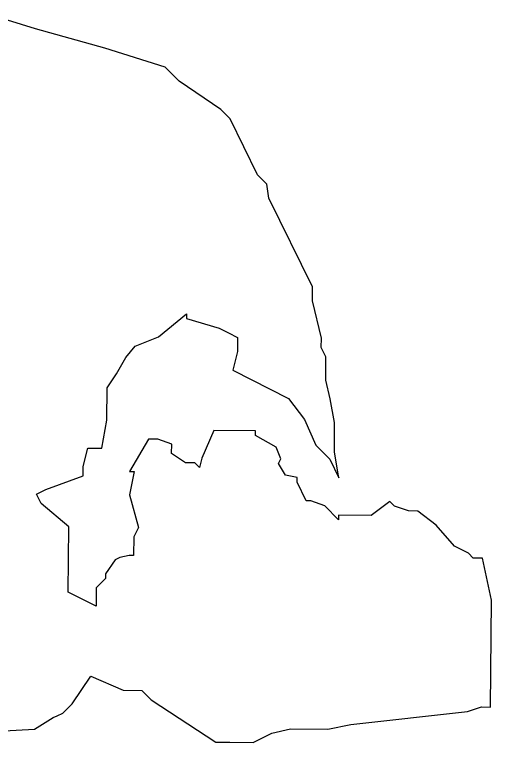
# Model space of a CAD drawing. Header units: metres. Extents: x 286569 to 289239, y 2022518 to 2025005.
# Drawn here: x 288091 to 289239, y 2022646 to 2024397 of the extents above; entities that cross this region are included whole.
import ezdxf

# ---------------------------------------------------------------- set-up
doc = ezdxf.new("R2010")
doc.units = ezdxf.units.M
doc.layers.add('VILLAGE BOUNDRY', color=10, linetype='Continuous')

msp = doc.modelspace()

# ---------------------------------------------------------------- linework, layer by layer
at = {"layer": 'VILLAGE BOUNDRY'}
msp.add_lwpolyline([(288049.8, 2022672.7), (288139.4, 2022677.6), (288184.4, 2022705.2), (288193.7, 2022709.2), (288206.9, 2022716.3), (288229.5, 2022738.5), (288274.8, 2022805.4), (288352.9, 2022771.2), (288397.7, 2022770.8), (288419.9, 2022748.2), (288575.9, 2022646.2), (288609.5, 2022646), (288665.5, 2022645.6), (288710.4, 2022667.6), (288755.3, 2022678.5), (288844.9, 2022677.8), (288901, 2022688.6), (289181.2, 2022720), (289214.9, 2022730.9), (289237.2, 2022730.7), (289239.2, 2022988.3), (289217.6, 2023089.2), (289195.2, 2023089.4), (289184.1, 2023100.7), (289150.6, 2023117.8), (289106.2, 2023168.5), (289061.7, 2023202.4), (289039.3, 2023202.6), (289005.8, 2023214), (288994.7, 2023225.4), (288949.6, 2023192.1), (288871.2, 2023192.7), (288871.2, 2023181.5), (288837.8, 2023215.3), (288804.3, 2023226.8), (288793.1, 2023226.9), (288771.1, 2023271.8), (288771.2, 2023283), (288743.2, 2023288.9), (288726.6, 2023317), (288732.3, 2023328.1), (288721.3, 2023356.2), (288671.2, 2023384.6), (288671.3, 2023395.8), (288570.5, 2023396.6), (288542, 2023329.6), (288536.2, 2023307.2), (288525.1, 2023318.5), (288502.7, 2023318.7), (288469.3, 2023341.3), (288469.4, 2023363.8), (288435.9, 2023375.2), (288413.5, 2023375.4), (288368.2, 2023297.4), (288378.7, 2023297.4), (288367.7, 2023241.4), (288389.5, 2023162.8), (288378.1, 2023140.5), (288377.8, 2023095.7), (288366.6, 2023095.7), (288344.2, 2023090.4), (288332.9, 2023084.9), (288310.3, 2023051.4), (288310.2, 2023040.2), (288287.6, 2023018), (288287.3, 2022973.2), (288220.3, 2023007.3), (288221.5, 2023164.1), (288154.8, 2023220.6), (288143.8, 2023243.1), (288166.2, 2023254.1), (288256.1, 2023287), (288256.3, 2023309.4), (288267.8, 2023354.1), (288301.4, 2023353.9), (288313.1, 2023421), (288313.7, 2023499.3), (288336.4, 2023532.8), (288359.1, 2023571.8), (288381.7, 2023599.6), (288437.8, 2023621.5), (288505.4, 2023677), (288505.3, 2023665.8), (288583.6, 2023642.8), (288605.9, 2023631.5), (288628.2, 2023620.1), (288628.2, 2023586.5), (288616.4, 2023541.8), (288750.2, 2023473.6), (288789, 2023422.9), (288816.6, 2023361.1), (288849.9, 2023327.2), (288871.9, 2023282.3), (288861.2, 2023343.9), (288861.6, 2023394.3), (288861.6, 2023415.3), (288851, 2023472.8), (288840.2, 2023517.7), (288840.6, 2023573.7), (288829.6, 2023596.2), (288829.7, 2023618.5), (288808, 2023708.3), (288808.3, 2023741.9), (288703.6, 2023955.5), (288698.2, 2023989.1), (288676, 2024011.6), (288609.8, 2024146.5), (288587.6, 2024169.1), (288487.4, 2024237.1), (288454, 2024270.9), (288308.8, 2024316.8), (288141.2, 2024362.9), (288029.5, 2024397.4)], dxfattribs=at)

doc.saveas('drawing.dxf')
